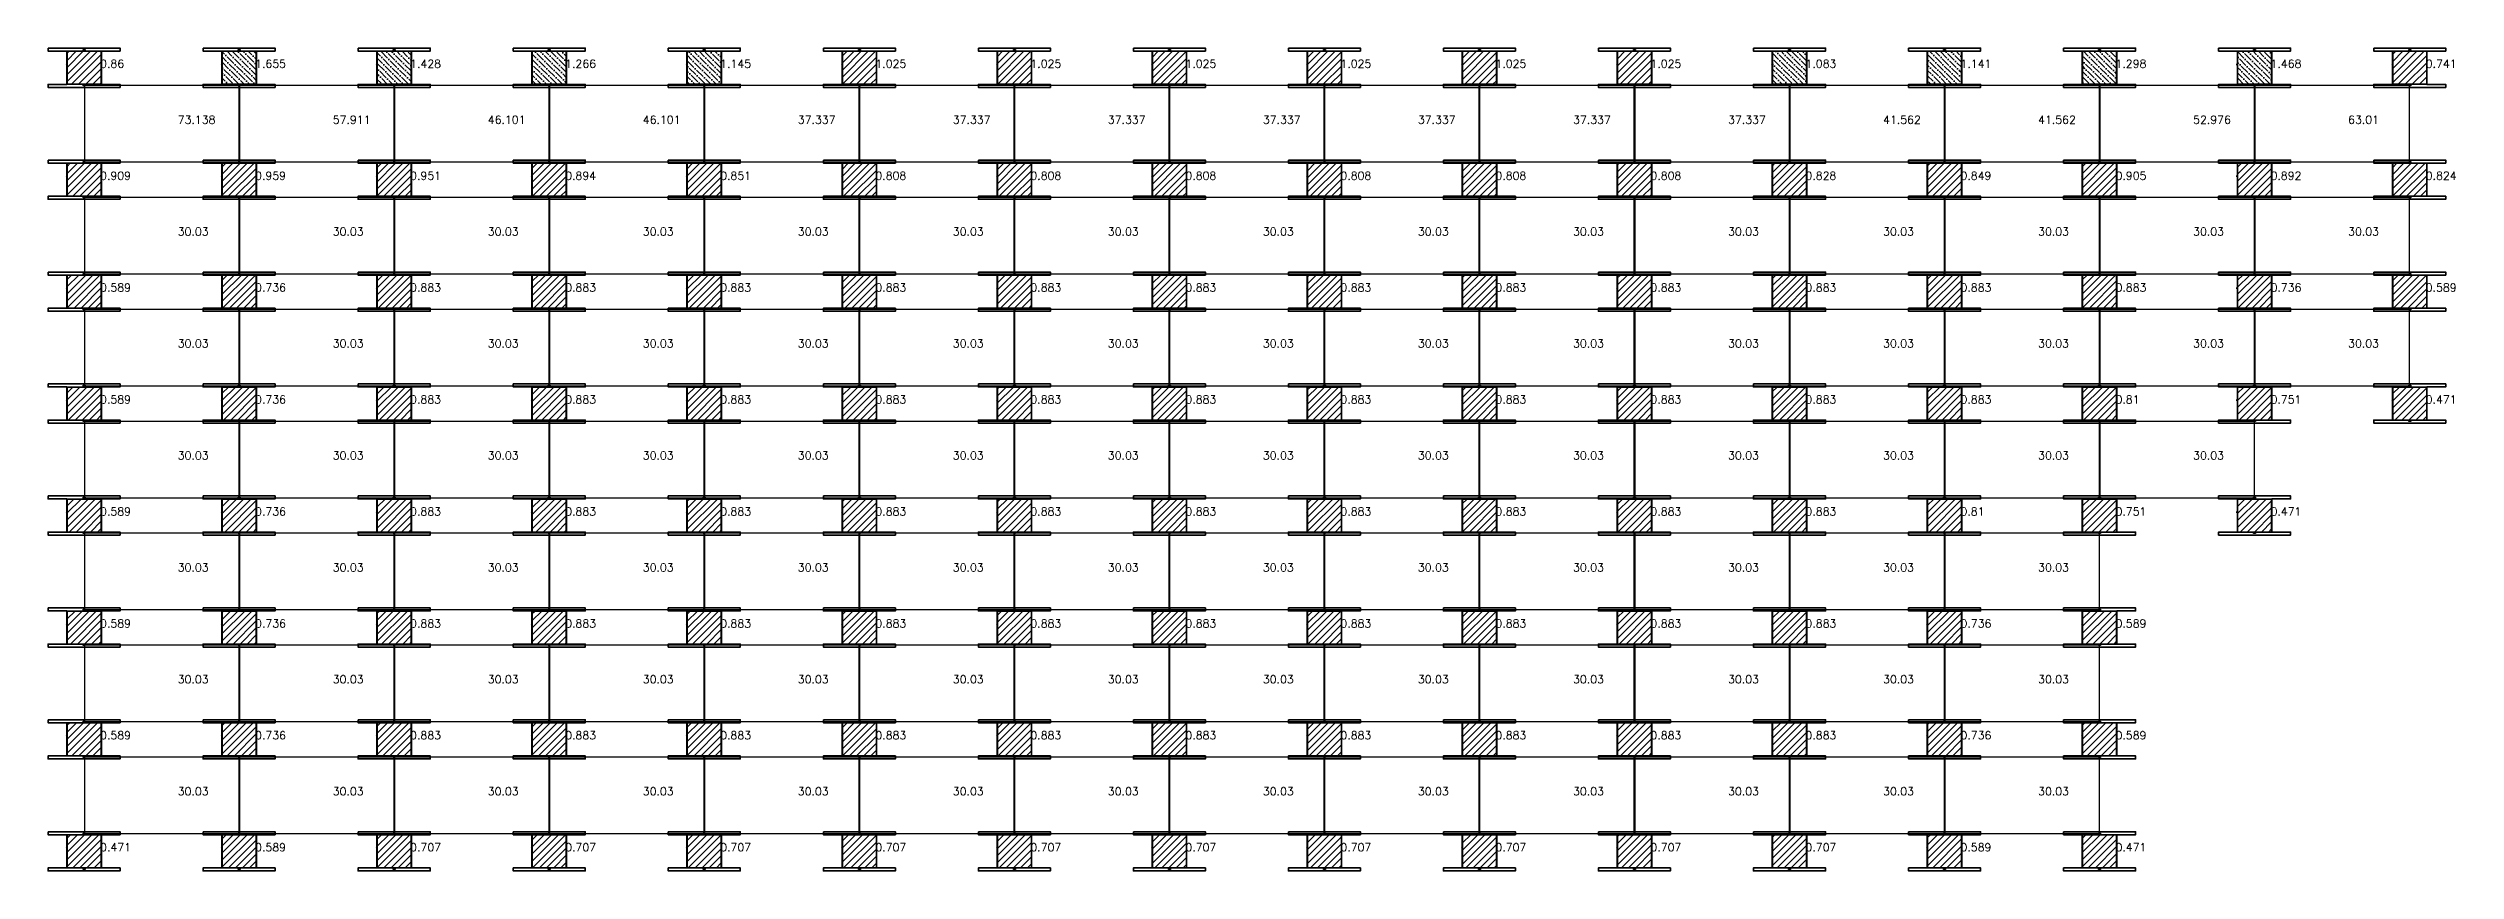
# Model space of a CAD drawing. Header units: inches. Extents: x 6468 to 10224, y 1832 to 4662.
# Drawn here: x 7515 to 8719, y 3520 to 3931 of the extents above; entities that cross this region are included whole.
import ezdxf

# ---------------------------------------------------------------- set-up
doc = ezdxf.new("R2010")
doc.units = ezdxf.units.IN
doc.header["$LTSCALE"] = 50
doc.header["$MEASUREMENT"] = 0
for name, color, linetype, lineweight in [('E-PANELS', 140, 'Continuous', 30), ('E2-ECOFEET', 254, 'Continuous', 35), ('E3-ECOFEET', 254, 'Continuous', 35), ('HATCH 1', 5, 'Continuous', 35), ('HATCH 2', 140, 'Continuous', 35)]:
    doc.layers.add(name, color=color, linetype=linetype, lineweight=lineweight)
doc.layers.add('EF3 TEXT', color=7, linetype='Continuous', plot=False)
doc.layers.get('E2-ECOFEET').off()
doc.styles.add('mytext', font='romans.shx')

# ---------------------------------------------------------------- blocks, each defined once
blk = doc.blocks.new('EF3_HATCH_2')
at = {"layer": 'HATCH 2'}
h = blk.add_hatch(dxfattribs=at)
h.set_pattern_fill('ANSI36', color=256, scale=15, angle=90)
h.set_pattern_definition([(135, (-119.168, -90.9187), (-3.64602, 0.994369), [4.6875, -0.9375, 0, -0.9375])])
h.paths.add_polyline_path([(-8.5, -8.25), (8.5, -8.25), (8.5, 8.25), (-8.5, 8.25)])
blk.add_lwpolyline([(-8.5, -8.25), (8.5, -8.25), (8.5, 8.25), (-8.5, 8.25)], close=True, dxfattribs=at)
blk = doc.blocks.new('EF3_HATCH_1')
at = {"layer": 'HATCH 1'}
h = blk.add_hatch(dxfattribs=at)
h.set_pattern_fill('ANSI31', color=256, scale=20)
h.set_pattern_definition([(45, (-119.168, -90.9187), (-1.767767, 1.767767), [])])
h.paths.add_polyline_path([(-8.5, -8.25), (8.5, -8.25), (8.5, 8.25), (-8.5, 8.25)])
blk.add_lwpolyline([(-8.5, -8.25), (8.5, -8.25), (8.5, 8.25), (-8.5, 8.25)], close=True, dxfattribs=at)
blk = doc.blocks.new('ET 335W 10DEG')
at = {"layer": 'E-PANELS'}
blk.add_lwpolyline([(0, 0), (77.01, 0), (77.01, -38.48), (0, -38.48)], close=True, dxfattribs=at)
blk = doc.blocks.new('EF3')
at = {"layer": 'E3-ECOFEET', "color": 5}
for points in [[(0, 0), (0, -1.5), (9.4, -1.5), (9.4, -18.1), (0, -18.1), (0, -19.6), (36, -19.6), (36, -18.1), (26.6, -18.1), (26.6, -1.5), (36, -1.5), (36, 0), (0, 0)], [(8.8, -8.1), (8.9, -8.1)]]:
    blk.add_lwpolyline(points, dxfattribs=at)
at = {"layer": 'E3-ECOFEET'}
for points in [[(17.2, -1), (17.8, -1), (17.8, -0.5)], [(18.2, -0.5), (18.2, -1), (18.8, -1)], [(17.2, -18.5), (17.8, -18.5), (17.8, -19)], [(18.2, -19), (18.2, -18.5), (18.8, -18.5)]]:
    blk.add_lwpolyline(points, dxfattribs=at)

msp = doc.modelspace()

# ---------------------------------------------------------------- block references
at = {"layer": 'E2-ECOFEET'}
for name, p in [('EF3', (7514.9, 3931.3)), ('EF3', (7592.4, 3931.3)), ('EF3', (7669.9, 3931.3)), ('EF3', (7747.4, 3931.3)), ('EF3', (7824.9, 3931.3)), ('EF3', (7902.5, 3931.3)), ('EF3', (7980, 3931.3)), ('EF3', (8057.5, 3931.3)), ('EF3', (8135, 3931.3)), ('EF3', (8212.5, 3931.3)), ('EF3', (8290, 3931.3)), ('EF3', (8367.5, 3931.3)), ('EF3', (8445, 3931.3)), ('EF3', (8522.5, 3931.3)), ('EF3', (8600, 3931.3)), ('EF3', (8677.6, 3931.3)), ('ET 335W 10DEG', (7533.2, 3912.8)), ('ET 335W 10DEG', (7610.7, 3912.8)), ('ET 335W 10DEG', (7688.2, 3912.8)), ('ET 335W 10DEG', (7765.7, 3912.8)), ('ET 335W 10DEG', (7843.2, 3912.8)), ('ET 335W 10DEG', (7920.7, 3912.8)), ('ET 335W 10DEG', (7998.2, 3912.8)), ('ET 335W 10DEG', (8075.7, 3912.8)), ('ET 335W 10DEG', (8153.2, 3912.8)), ('ET 335W 10DEG', (8230.7, 3912.8)), ('ET 335W 10DEG', (8308.3, 3912.8)), ('ET 335W 10DEG', (8385.8, 3912.8)), ('ET 335W 10DEG', (8463.3, 3912.8)), ('ET 335W 10DEG', (8540.8, 3912.8)), ('ET 335W 10DEG', (8618.3, 3912.8)), ('EF3', (7514.9, 3875.3)), ('EF3', (7592.4, 3875.3)), ('EF3', (7669.9, 3875.3)), ('EF3', (7747.4, 3875.3)), ('EF3', (7824.9, 3875.3)), ('EF3', (7902.5, 3875.3)), ('EF3', (7980, 3875.3)), ('EF3', (8057.5, 3875.3)), ('EF3', (8135, 3875.3)), ('EF3', (8212.5, 3875.3)), ('EF3', (8290, 3875.3)), ('EF3', (8367.5, 3875.3)), ('EF3', (8445, 3875.3)), ('EF3', (8522.5, 3875.3)), ('EF3', (8600, 3875.3)), ('EF3', (8677.6, 3875.3)), ('ET 335W 10DEG', (7533.2, 3856.8)), ('ET 335W 10DEG', (7610.7, 3856.8)), ('ET 335W 10DEG', (7688.2, 3856.8)), ('ET 335W 10DEG', (7765.7, 3856.8)), ('ET 335W 10DEG', (7843.2, 3856.8)), ('ET 335W 10DEG', (7920.7, 3856.8)), ('ET 335W 10DEG', (7998.2, 3856.8)), ('ET 335W 10DEG', (8075.7, 3856.8)), ('ET 335W 10DEG', (8153.2, 3856.8)), ('ET 335W 10DEG', (8230.7, 3856.8)), ('ET 335W 10DEG', (8308.3, 3856.8)), ('ET 335W 10DEG', (8385.8, 3856.8)), ('ET 335W 10DEG', (8463.3, 3856.8)), ('ET 335W 10DEG', (8540.8, 3856.8)), ('ET 335W 10DEG', (8618.3, 3856.8)), ('EF3', (7514.9, 3819.3)), ('EF3', (7592.4, 3819.3)), ('EF3', (7669.9, 3819.3)), ('EF3', (7747.4, 3819.3)), ('EF3', (7824.9, 3819.3)), ('EF3', (7902.5, 3819.3)), ('EF3', (7980, 3819.3)), ('EF3', (8057.5, 3819.3)), ('EF3', (8135, 3819.3)), ('EF3', (8212.5, 3819.3)), ('EF3', (8290, 3819.3)), ('EF3', (8367.5, 3819.3)), ('EF3', (8445, 3819.3)), ('EF3', (8522.5, 3819.3)), ('EF3', (8600, 3819.3)), ('EF3', (8677.6, 3819.3)), ('ET 335W 10DEG', (7533.2, 3800.8)), ('ET 335W 10DEG', (7610.7, 3800.8)), ('ET 335W 10DEG', (7688.2, 3800.8)), ('ET 335W 10DEG', (7765.7, 3800.8)), ('ET 335W 10DEG', (7843.2, 3800.8)), ('ET 335W 10DEG', (7920.7, 3800.8)), ('ET 335W 10DEG', (7998.2, 3800.8)), ('ET 335W 10DEG', (8075.7, 3800.8)), ('ET 335W 10DEG', (8153.2, 3800.8)), ('ET 335W 10DEG', (8230.7, 3800.8)), ('ET 335W 10DEG', (8308.3, 3800.8)), ('ET 335W 10DEG', (8385.8, 3800.8)), ('ET 335W 10DEG', (8463.3, 3800.8)), ('ET 335W 10DEG', (8540.8, 3800.8)), ('ET 335W 10DEG', (8618.3, 3800.8)), ('EF3', (7514.9, 3763.4)), ('EF3', (7592.4, 3763.4)), ('EF3', (7669.9, 3763.4)), ('EF3', (7747.4, 3763.4)), ('EF3', (7824.9, 3763.4)), ('EF3', (7902.5, 3763.4)), ('EF3', (7980, 3763.4)), ('EF3', (8057.5, 3763.4)), ('EF3', (8135, 3763.4)), ('EF3', (8212.5, 3763.4)), ('EF3', (8290, 3763.4)), ('EF3', (8367.5, 3763.4)), ('EF3', (8445, 3763.4)), ('EF3', (8522.5, 3763.4)), ('EF3', (8600, 3763.4)), ('EF3', (8677.6, 3763.4)), ('ET 335W 10DEG', (7533.2, 3744.8)), ('ET 335W 10DEG', (7610.7, 3744.8)), ('ET 335W 10DEG', (7688.2, 3744.8)), ('ET 335W 10DEG', (7765.7, 3744.8)), ('ET 335W 10DEG', (7843.2, 3744.8)), ('ET 335W 10DEG', (7920.7, 3744.8)), ('ET 335W 10DEG', (7998.2, 3744.8)), ('ET 335W 10DEG', (8075.7, 3744.8)), ('ET 335W 10DEG', (8153.2, 3744.8)), ('ET 335W 10DEG', (8230.7, 3744.8)), ('ET 335W 10DEG', (8308.3, 3744.8)), ('ET 335W 10DEG', (8385.8, 3744.8)), ('ET 335W 10DEG', (8463.3, 3744.8)), ('ET 335W 10DEG', (8540.8, 3744.8)), ('EF3', (7514.9, 3707.4)), ('EF3', (7592.4, 3707.4)), ('EF3', (7669.9, 3707.4)), ('EF3', (7747.4, 3707.4)), ('EF3', (7824.9, 3707.4)), ('EF3', (7902.5, 3707.4)), ('EF3', (7980, 3707.4)), ('EF3', (8057.5, 3707.4)), ('EF3', (8135, 3707.4)), ('EF3', (8212.5, 3707.4)), ('EF3', (8290, 3707.4)), ('EF3', (8367.5, 3707.4)), ('EF3', (8445, 3707.4)), ('EF3', (8522.5, 3707.4)), ('EF3', (8600, 3707.4)), ('ET 335W 10DEG', (7533.2, 3688.9)), ('ET 335W 10DEG', (7610.7, 3688.9)), ('ET 335W 10DEG', (7688.2, 3688.9)), ('ET 335W 10DEG', (7765.7, 3688.9)), ('ET 335W 10DEG', (7843.2, 3688.9)), ('ET 335W 10DEG', (7920.7, 3688.9)), ('ET 335W 10DEG', (7998.2, 3688.9)), ('ET 335W 10DEG', (8075.7, 3688.9)), ('ET 335W 10DEG', (8153.2, 3688.9)), ('ET 335W 10DEG', (8230.7, 3688.9)), ('ET 335W 10DEG', (8308.3, 3688.9)), ('ET 335W 10DEG', (8385.8, 3688.9)), ('ET 335W 10DEG', (8463.3, 3688.9)), ('EF3', (7514.9, 3651.4)), ('EF3', (7592.4, 3651.4)), ('EF3', (7669.9, 3651.4)), ('EF3', (7747.4, 3651.4)), ('EF3', (7824.9, 3651.4)), ('EF3', (7902.5, 3651.4)), ('EF3', (7980, 3651.4)), ('EF3', (8057.5, 3651.4)), ('EF3', (8135, 3651.4)), ('EF3', (8212.5, 3651.4)), ('EF3', (8290, 3651.4)), ('EF3', (8367.5, 3651.4)), ('EF3', (8445, 3651.4)), ('EF3', (8522.5, 3651.4)), ('ET 335W 10DEG', (7533.2, 3632.9)), ('ET 335W 10DEG', (7610.7, 3632.9)), ('ET 335W 10DEG', (7688.2, 3632.9)), ('ET 335W 10DEG', (7765.7, 3632.9)), ('ET 335W 10DEG', (7843.2, 3632.9)), ('ET 335W 10DEG', (7920.7, 3632.9)), ('ET 335W 10DEG', (7998.2, 3632.9)), ('ET 335W 10DEG', (8075.7, 3632.9)), ('ET 335W 10DEG', (8153.2, 3632.9)), ('ET 335W 10DEG', (8230.7, 3632.9)), ('ET 335W 10DEG', (8308.3, 3632.9)), ('ET 335W 10DEG', (8385.8, 3632.9)), ('ET 335W 10DEG', (8463.3, 3632.9)), ('EF3', (7514.9, 3595.5)), ('EF3', (7592.4, 3595.5)), ('EF3', (7669.9, 3595.5)), ('EF3', (7747.4, 3595.5)), ('EF3', (7824.9, 3595.5)), ('EF3', (7902.5, 3595.5)), ('EF3', (7980, 3595.5)), ('EF3', (8057.5, 3595.5)), ('EF3', (8135, 3595.5)), ('EF3', (8212.5, 3595.5)), ('EF3', (8290, 3595.5)), ('EF3', (8367.5, 3595.5)), ('EF3', (8445, 3595.5)), ('EF3', (8522.5, 3595.5)), ('ET 335W 10DEG', (7533.2, 3576.9)), ('ET 335W 10DEG', (7610.7, 3576.9)), ('ET 335W 10DEG', (7688.2, 3576.9)), ('ET 335W 10DEG', (7765.7, 3576.9)), ('ET 335W 10DEG', (7843.2, 3576.9)), ('ET 335W 10DEG', (7920.7, 3576.9)), ('ET 335W 10DEG', (7998.2, 3576.9)), ('ET 335W 10DEG', (8075.7, 3576.9)), ('ET 335W 10DEG', (8153.2, 3576.9)), ('ET 335W 10DEG', (8230.7, 3576.9)), ('ET 335W 10DEG', (8308.3, 3576.9)), ('ET 335W 10DEG', (8385.8, 3576.9)), ('ET 335W 10DEG', (8463.3, 3576.9)), ('EF3', (7514.9, 3539.5)), ('EF3', (7592.4, 3539.5)), ('EF3', (7669.9, 3539.5)), ('EF3', (7747.4, 3539.5)), ('EF3', (7824.9, 3539.5)), ('EF3', (7902.5, 3539.5)), ('EF3', (7980, 3539.5)), ('EF3', (8057.5, 3539.5)), ('EF3', (8135, 3539.5)), ('EF3', (8212.5, 3539.5)), ('EF3', (8290, 3539.5)), ('EF3', (8367.5, 3539.5)), ('EF3', (8445, 3539.5)), ('EF3', (8522.5, 3539.5))]:
    msp.add_blockref(name, p, dxfattribs=at)
at = {"layer": 'HATCH 1'}
for p in [(7532.9, 3921.5), (7920.5, 3921.5), (7998, 3921.5), (8075.5, 3921.5), (8153, 3921.5), (8230.5, 3921.5), (8308, 3921.5), (8695.6, 3921.5), (7532.9, 3865.5), (7610.4, 3865.5), (7687.9, 3865.5), (7765.4, 3865.5), (7842.9, 3865.5), (7920.5, 3865.5), (7998, 3865.5), (8075.5, 3865.5), (8153, 3865.5), (8230.5, 3865.5), (8308, 3865.5), (8385.5, 3865.5), (8463, 3865.5), (8540.5, 3865.5), (8618, 3865.5), (8695.6, 3865.5), (7532.9, 3809.6), (7610.4, 3809.6), (7687.9, 3809.6), (7765.4, 3809.6), (7842.9, 3809.6), (7920.5, 3809.6), (7998, 3809.6), (8075.5, 3809.6), (8153, 3809.6), (8230.5, 3809.6), (8308, 3809.6), (8385.5, 3809.6), (8463, 3809.6), (8540.5, 3809.6), (8618, 3809.6), (8695.6, 3809.6), (7532.9, 3753.6), (7610.4, 3753.6), (7687.9, 3753.6), (7765.4, 3753.6), (7842.9, 3753.6), (7920.5, 3753.6), (7998, 3753.6), (8075.5, 3753.6), (8153, 3753.6), (8230.5, 3753.6), (8308, 3753.6), (8385.5, 3753.6), (8463, 3753.6), (8540.5, 3753.6), (8618, 3753.6), (8695.6, 3753.6), (7532.9, 3697.6), (7610.4, 3697.6), (7687.9, 3697.6), (7765.4, 3697.6), (7842.9, 3697.6), (7920.5, 3697.6), (7998, 3697.6), (8075.5, 3697.6), (8153, 3697.6), (8230.5, 3697.6), (8308, 3697.6), (8385.5, 3697.6), (8463, 3697.6), (8540.5, 3697.6), (8618, 3697.6), (7532.9, 3641.6), (7610.4, 3641.6), (7687.9, 3641.6), (7765.4, 3641.6), (7842.9, 3641.6), (7920.5, 3641.6), (7998, 3641.6), (8075.5, 3641.6), (8153, 3641.6), (8230.5, 3641.6), (8308, 3641.6), (8385.5, 3641.6), (8463, 3641.6), (8540.5, 3641.6), (7532.9, 3585.7), (7610.4, 3585.7), (7687.9, 3585.7), (7765.4, 3585.7), (7842.9, 3585.7), (7920.5, 3585.7), (7998, 3585.7), (8075.5, 3585.7), (8153, 3585.7), (8230.5, 3585.7), (8308, 3585.7), (8385.5, 3585.7), (8463, 3585.7), (8540.5, 3585.7), (7532.9, 3529.7), (7610.4, 3529.7), (7687.9, 3529.7), (7765.4, 3529.7), (7842.9, 3529.7), (7920.5, 3529.7), (7998, 3529.7), (8075.5, 3529.7), (8153, 3529.7), (8230.5, 3529.7), (8308, 3529.7), (8385.5, 3529.7), (8463, 3529.7), (8540.5, 3529.7)]:
    msp.add_blockref('EF3_HATCH_1', p, dxfattribs=at)
at = {"layer": 'HATCH 2'}
for p in [(7610.4, 3921.5), (7687.9, 3921.5), (7765.4, 3921.5), (7842.9, 3921.5), (8385.5, 3921.5), (8463, 3921.5), (8540.5, 3921.5), (8618, 3921.5)]:
    msp.add_blockref('EF3_HATCH_2', p, dxfattribs=at)

# ---------------------------------------------------------------- texts
at = {"layer": 'EF3 TEXT', "style": 'mytext'}
for s, p in [('0.86', (7540.9, 3921.5)), ('1.655', (7618.4, 3921.5)), ('1.428', (7695.9, 3921.5)), ('1.266', (7773.4, 3921.5)), ('1.145', (7850.9, 3921.5)), ('1.025', (7928.5, 3921.5)), ('1.025', (8006, 3921.5)), ('1.025', (8083.5, 3921.5)), ('1.025', (8161, 3921.5)), ('1.025', (8238.5, 3921.5)), ('1.025', (8316, 3921.5)), ('1.083', (8393.5, 3921.5)), ('1.141', (8471, 3921.5)), ('1.298', (8548.5, 3921.5)), ('1.468', (8626, 3921.5)), ('0.741', (8703.6, 3921.5)), ('73.138', (7579.7, 3893.5)), ('57.911', (7657.2, 3893.5)), ('46.101', (7734.7, 3893.5)), ('46.101', (7812.2, 3893.5)), ('37.337', (7889.7, 3893.5)), ('37.337', (7967.2, 3893.5)), ('37.337', (8044.7, 3893.5)), ('37.337', (8122.2, 3893.5)), ('37.337', (8199.7, 3893.5)), ('37.337', (8277.3, 3893.5)), ('37.337', (8354.8, 3893.5)), ('41.562', (8432.3, 3893.5)), ('41.562', (8509.8, 3893.5)), ('52.976', (8587.3, 3893.5)), ('63.01', (8664.8, 3893.5)), ('0.909', (7540.9, 3865.5)), ('0.959', (7618.4, 3865.5)), ('0.951', (7695.9, 3865.5)), ('0.894', (7773.4, 3865.5)), ('0.851', (7850.9, 3865.5)), ('0.808', (7928.5, 3865.5)), ('0.808', (8006, 3865.5)), ('0.808', (8083.5, 3865.5)), ('0.808', (8161, 3865.5)), ('0.808', (8238.5, 3865.5)), ('0.808', (8316, 3865.5)), ('0.828', (8393.5, 3865.5)), ('0.849', (8471, 3865.5)), ('0.905', (8548.5, 3865.5)), ('0.892', (8626, 3865.5)), ('0.824', (8703.6, 3865.5)), ('30.03', (7579.7, 3837.6)), ('30.03', (7657.2, 3837.6)), ('30.03', (7734.7, 3837.6)), ('30.03', (7812.2, 3837.6)), ('30.03', (7889.7, 3837.6)), ('30.03', (7967.2, 3837.6)), ('30.03', (8044.7, 3837.6)), ('30.03', (8122.2, 3837.6)), ('30.03', (8199.7, 3837.6)), ('30.03', (8277.3, 3837.6)), ('30.03', (8354.8, 3837.6)), ('30.03', (8432.3, 3837.6)), ('30.03', (8509.8, 3837.6)), ('30.03', (8587.3, 3837.6)), ('30.03', (8664.8, 3837.6)), ('0.589', (7540.9, 3809.6)), ('0.736', (7618.4, 3809.6)), ('0.883', (7695.9, 3809.6)), ('0.883', (7773.4, 3809.6)), ('0.883', (7850.9, 3809.6)), ('0.883', (7928.5, 3809.6)), ('0.883', (8006, 3809.6)), ('0.883', (8083.5, 3809.6)), ('0.883', (8161, 3809.6)), ('0.883', (8238.5, 3809.6)), ('0.883', (8316, 3809.6)), ('0.883', (8393.5, 3809.6)), ('0.883', (8471, 3809.6)), ('0.883', (8548.5, 3809.6)), ('0.736', (8626, 3809.6)), ('0.589', (8703.6, 3809.6)), ('30.03', (7579.7, 3781.6)), ('30.03', (7657.2, 3781.6)), ('30.03', (7734.7, 3781.6)), ('30.03', (7812.2, 3781.6)), ('30.03', (7889.7, 3781.6)), ('30.03', (7967.2, 3781.6)), ('30.03', (8044.7, 3781.6)), ('30.03', (8122.2, 3781.6)), ('30.03', (8199.7, 3781.6)), ('30.03', (8277.3, 3781.6)), ('30.03', (8354.8, 3781.6)), ('30.03', (8432.3, 3781.6)), ('30.03', (8509.8, 3781.6)), ('30.03', (8587.3, 3781.6)), ('30.03', (8664.8, 3781.6)), ('0.589', (7540.9, 3753.6)), ('0.736', (7618.4, 3753.6)), ('0.883', (7695.9, 3753.6)), ('0.883', (7773.4, 3753.6)), ('0.883', (7850.9, 3753.6)), ('0.883', (7928.5, 3753.6)), ('0.883', (8006, 3753.6)), ('0.883', (8083.5, 3753.6)), ('0.883', (8161, 3753.6)), ('0.883', (8238.5, 3753.6)), ('0.883', (8316, 3753.6)), ('0.883', (8393.5, 3753.6)), ('0.883', (8471, 3753.6)), ('0.81', (8548.5, 3753.6)), ('0.751', (8626, 3753.6)), ('0.471', (8703.6, 3753.6)), ('30.03', (7579.7, 3725.6)), ('30.03', (7657.2, 3725.6)), ('30.03', (7734.7, 3725.6)), ('30.03', (7812.2, 3725.6)), ('30.03', (7889.7, 3725.6)), ('30.03', (7967.2, 3725.6)), ('30.03', (8044.7, 3725.6)), ('30.03', (8122.2, 3725.6)), ('30.03', (8199.7, 3725.6)), ('30.03', (8277.3, 3725.6)), ('30.03', (8354.8, 3725.6)), ('30.03', (8432.3, 3725.6)), ('30.03', (8509.8, 3725.6)), ('30.03', (8587.3, 3725.6)), ('0.589', (7540.9, 3697.6)), ('0.736', (7618.4, 3697.6)), ('0.883', (7695.9, 3697.6)), ('0.883', (7773.4, 3697.6)), ('0.883', (7850.9, 3697.6)), ('0.883', (7928.5, 3697.6)), ('0.883', (8006, 3697.6)), ('0.883', (8083.5, 3697.6)), ('0.883', (8161, 3697.6)), ('0.883', (8238.5, 3697.6)), ('0.883', (8316, 3697.6)), ('0.883', (8393.5, 3697.6)), ('0.81', (8471, 3697.6)), ('0.751', (8548.5, 3697.6)), ('0.471', (8626, 3697.6)), ('30.03', (7579.7, 3669.6)), ('30.03', (7657.2, 3669.6)), ('30.03', (7734.7, 3669.6)), ('30.03', (7812.2, 3669.6)), ('30.03', (7889.7, 3669.6)), ('30.03', (7967.2, 3669.6)), ('30.03', (8044.7, 3669.6)), ('30.03', (8122.2, 3669.6)), ('30.03', (8199.7, 3669.6)), ('30.03', (8277.3, 3669.6)), ('30.03', (8354.8, 3669.6)), ('30.03', (8432.3, 3669.6)), ('30.03', (8509.8, 3669.6)), ('0.589', (7540.9, 3641.6)), ('0.736', (7618.4, 3641.6)), ('0.883', (7695.9, 3641.6)), ('0.883', (7773.4, 3641.6)), ('0.883', (7850.9, 3641.6)), ('0.883', (7928.5, 3641.6)), ('0.883', (8006, 3641.6)), ('0.883', (8083.5, 3641.6)), ('0.883', (8161, 3641.6)), ('0.883', (8238.5, 3641.6)), ('0.883', (8316, 3641.6)), ('0.883', (8393.5, 3641.6)), ('0.736', (8471, 3641.6)), ('0.589', (8548.5, 3641.6)), ('30.03', (7579.7, 3613.7)), ('30.03', (7657.2, 3613.7)), ('30.03', (7734.7, 3613.7)), ('30.03', (7812.2, 3613.7)), ('30.03', (7889.7, 3613.7)), ('30.03', (7967.2, 3613.7)), ('30.03', (8044.7, 3613.7)), ('30.03', (8122.2, 3613.7)), ('30.03', (8199.7, 3613.7)), ('30.03', (8277.3, 3613.7)), ('30.03', (8354.8, 3613.7)), ('30.03', (8432.3, 3613.7)), ('30.03', (8509.8, 3613.7)), ('0.589', (7540.9, 3585.7)), ('0.736', (7618.4, 3585.7)), ('0.883', (7695.9, 3585.7)), ('0.883', (7773.4, 3585.7)), ('0.883', (7850.9, 3585.7)), ('0.883', (7928.5, 3585.7)), ('0.883', (8006, 3585.7)), ('0.883', (8083.5, 3585.7)), ('0.883', (8161, 3585.7)), ('0.883', (8238.5, 3585.7)), ('0.883', (8316, 3585.7)), ('0.883', (8393.5, 3585.7)), ('0.736', (8471, 3585.7)), ('0.589', (8548.5, 3585.7)), ('30.03', (7579.7, 3557.7)), ('30.03', (7657.2, 3557.7)), ('30.03', (7734.7, 3557.7)), ('30.03', (7812.2, 3557.7)), ('30.03', (7889.7, 3557.7)), ('30.03', (7967.2, 3557.7)), ('30.03', (8044.7, 3557.7)), ('30.03', (8122.2, 3557.7)), ('30.03', (8199.7, 3557.7)), ('30.03', (8277.3, 3557.7)), ('30.03', (8354.8, 3557.7)), ('30.03', (8432.3, 3557.7)), ('30.03', (8509.8, 3557.7)), ('0.471', (7540.9, 3529.7)), ('0.589', (7618.4, 3529.7)), ('0.707', (7695.9, 3529.7)), ('0.707', (7773.4, 3529.7)), ('0.707', (7850.9, 3529.7)), ('0.707', (7928.5, 3529.7)), ('0.707', (8006, 3529.7)), ('0.707', (8083.5, 3529.7)), ('0.707', (8161, 3529.7)), ('0.707', (8238.5, 3529.7)), ('0.707', (8316, 3529.7)), ('0.707', (8393.5, 3529.7)), ('0.589', (8471, 3529.7)), ('0.471', (8548.5, 3529.7))]:
    msp.add_text(s, height=4, dxfattribs=at).set_placement(p)

doc.saveas('drawing.dxf')
